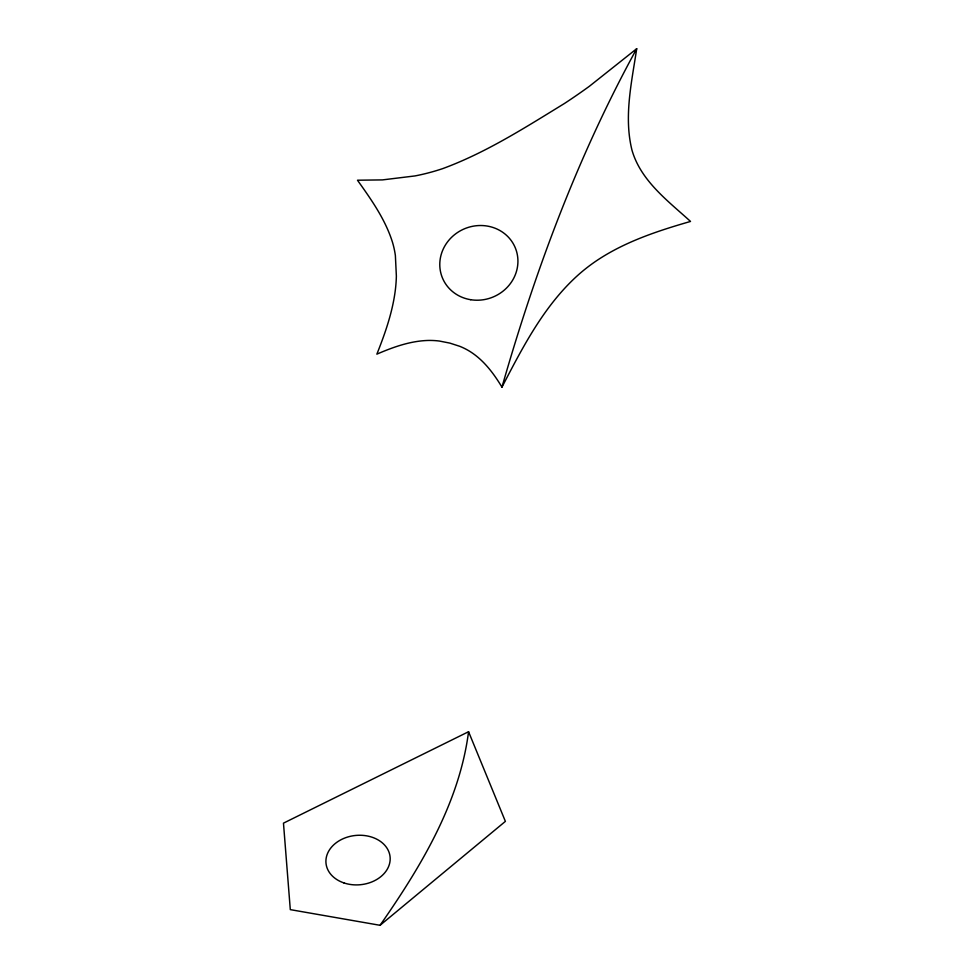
<?xml version="1.0" encoding="UTF-8"?>
<svg xmlns="http://www.w3.org/2000/svg" width="974" height="974" viewBox="0 0 974 974"><rect width="100%" height="100%" fill="white"/><g stroke="black" fill="none" stroke-linecap="round" stroke-linejoin="round"><path stroke-width="1.46" d="M468.567 731.717C459.29 803.404 420.598 867.043 380.055 925.3L290.301 909.631L283.471 823.152L468.567 731.717L505.384 821.374L380.055 925.3M636.704 48.7C631.724 82.06 623.652 116.734 631.992 150.215C640.843 180.908 667.981 200.9 690.529 221.439C657.292 231.021 623.725 242.051 594.956 261.811A155.779 136.202 -28.2 0 0 578.726 274.498C544.308 305.13 522.892 346.866 501.963 387.141C493.587 373.286 483.494 359.796 469.505 351.188A66.573 60.254 -11.4 0 0 459.777 346.318L449.83 343.104L439.469 341.058A69.142 62.555 -11.1 0 0 428.195 340.45C410.285 340.949 393.143 347.134 376.865 354.146C385.193 333.242 392.729 311.717 395.432 289.254A162.354 151.847 12.2 0 0 396.369 276.117L395.383 255.59A97.242 91.909 4.6 0 0 392.607 242.66C385.497 219.613 371.313 199.646 357.47 180.214L382.478 179.898L414.997 175.929A232.64 222.912 87.8 0 0 442.829 168.575C486.087 152.65 525.23 127.509 564.372 103.536A855.355 709.656 77.8 0 0 589.392 86.272L636.704 48.7C578.118 155.463 535.396 270.248 501.963 387.141M343.871 882.907A32.203 24.752 -5.6 0 0 390.111 857.157A32.203 24.752 -5.6 0 0 340.169 840.185A32.203 24.752 -5.6 0 0 343.871 882.907M470.722 299.712A39.41 36.988 -22.4 0 0 516.025 249.77A39.41 36.988 -22.4 0 0 449.83 239.129A39.41 36.988 -22.4 0 0 470.722 299.712"/></g></svg>
